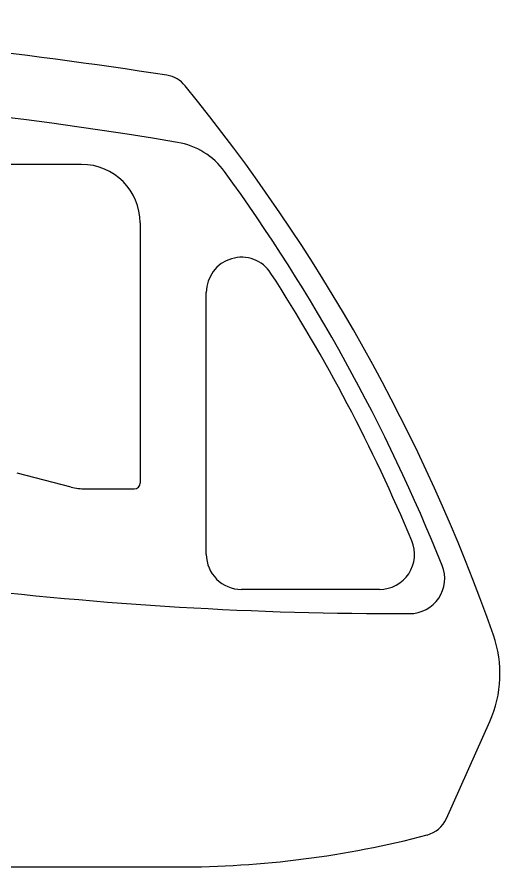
# Model space of a CAD drawing. Extents: x -120528 to -38681, y -40362 to 40632.
# Drawn here: x -61185 to -60360, y -38506 to -37052 of the extents above; entities that cross this region are included whole.
import ezdxf

# ---------------------------------------------------------------- set-up
doc = ezdxf.new("R2010")
doc.units = 0
doc.layers.get('0').update_dxf_attribs({"linetype": 'CONTINUOUS'})

msp = doc.modelspace()

# ---------------------------------------------------------------- linework, layer by layer
at = {"color": 40, "linetype": 'Continuous'}
for p, q in [((-61074.42, -37304.48), (-61644.78, -37304.48)), ((-60974.42, -37404.48), (-60974.42, -37849.24)), ((-60861.48, -37971.14), (-60861.48, -37523.23)), ((-61092.54, -37856.12), (-61184.77, -37832.5)), ((-61067.74, -37859.24), (-60984.42, -37859.24)), ((-60565.8, -38031.14), (-60801.48, -38031.14)), ((-60451.43, -38423.15), (-60377.32, -38257.13)), ((-62710.97, -38505.87), (-60909.84, -38505.87))]:
    msp.add_line(p, q, dxfattribs=at)
for centre, radius, start, end in [((-62214.5, -45391.31), 8338.98, 81.130139, 91.700813), ((-60936.42, -37201.46), 50, 39.18727, 81.13017), ((-62053.99, -44054.48), 6883.28, 80.438302, 92.014799), ((-63319.21, -39143.93), 3124.23, 19.33779, 39.18727), ((-60931.37, -37390.09), 125, 35.929, 80.43831), ((-61074.42, -37404.48), 100, 0, 90), ((-63366.59, -39154.77), 3132.39, 21.82371, 35.929), ((-60801.48, -37523.23), 60, 32.81035, 180), ((-63214.09, -39078.66), 2930.55, 22.69477, 32.81035), ((-60984.42, -37849.24), 10, 270, 0), ((-61067.74, -37759.24), 100, 255.64059, 270), ((-60529.72, -31747.33), 6325.29, 255.887844, 270.140217), ((-60565.8, -37971.14), 60, 270, 22.69477), ((-60801.48, -37971.14), 60, 180, 270), ((-60514.39, -38012.61), 60, 270.14025, 21.82371), ((-60559.96, -38175.61), 200, 335.94683, 19.33779), ((-60497.09, -38402.78), 50, 284.66, 335.94683), ((-60909.84, -36824.96), 1680.91, 270, 284.66)]:
    msp.add_arc(centre, radius, start, end, dxfattribs=at)

doc.saveas('drawing.dxf')
